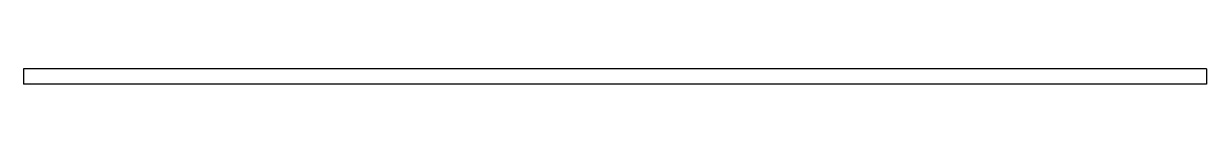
# Model space of a CAD drawing. Extents: x -186 to 127, y -42 to -38.
import ezdxf

# ---------------------------------------------------------------- set-up
doc = ezdxf.new("R2010")
doc.units = 0
doc.layers.get('0').update_dxf_attribs({"linetype": 'continuous'})

# ---------------------------------------------------------------- blocks, each defined once
blk = doc.blocks.new('PLATE3CUBESLEDS')
at = {"color": 0}
for p, q in [((-186.1, -38.1), (-186.1, -42.1)), ((127.1, -38.1), (-186.1, -38.1)), ((127.1, -38.1), (127.1, -42.1)), ((127.1, -42.1), (-186.1, -42.1))]:
    blk.add_line(p, q, dxfattribs=at)

msp = doc.modelspace()

# ---------------------------------------------------------------- block references
at = {"color": 0}
msp.add_blockref('PLATE3CUBESLEDS', (0, 0), dxfattribs=at)

doc.saveas('drawing.dxf')
